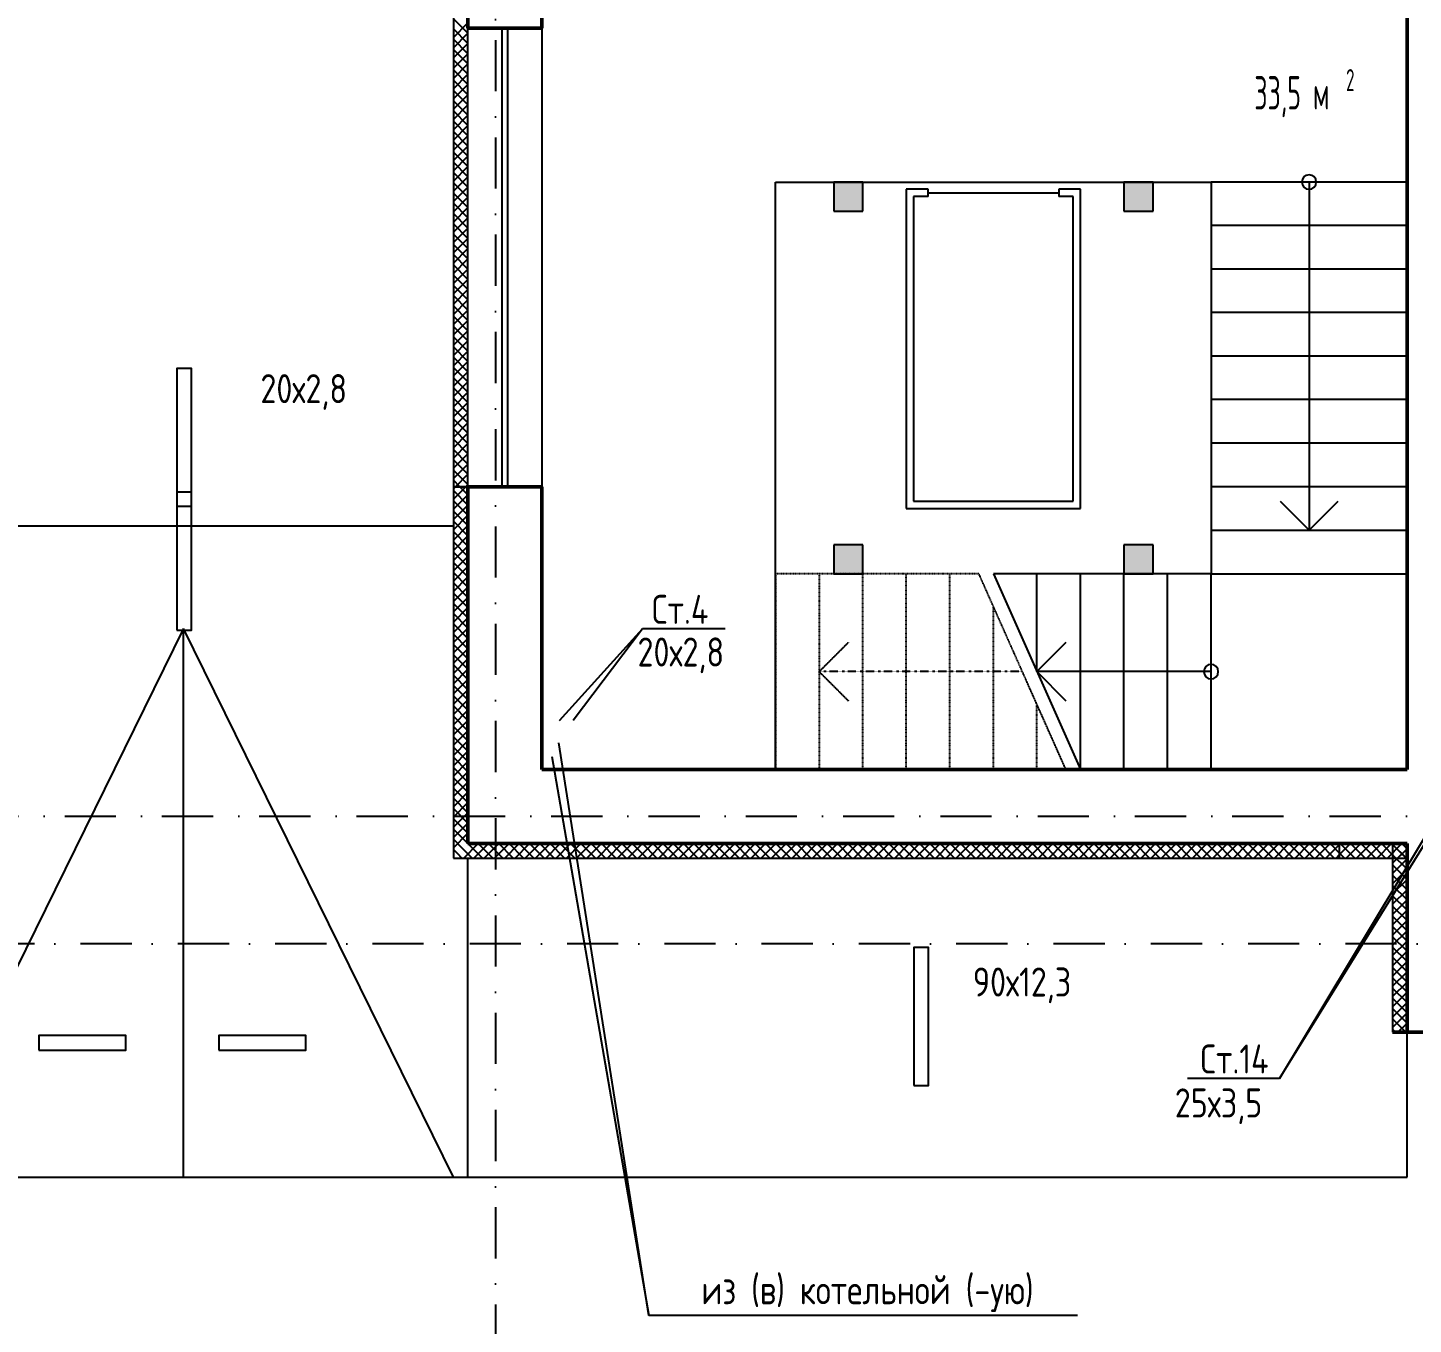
# Model space of a CAD drawing. Extents: x -1560602 to 321118, y -2308202 to -430103.
# Drawn here: x -1544803 to -1535256, y -2121698 to -2112761 of the extents above; entities that cross this region are included whole.
import ezdxf
from ezdxf.enums import TextEntityAlignment as Align

# ---------------------------------------------------------------- set-up
doc = ezdxf.new("R2010")
doc.units = 0
doc.header["$MEASUREMENT"] = 0
for name, pattern in [('Dot & Dashed', [670.277762, 352.777767, -176.388884, 0, -141.111112]), ('Штриховая', [0.4, 0.2, -0.2]), ('Штрихпунктирная', [0.670278, 0.352778, -0.176389, 0, -0.141111])]:
    doc.linetypes.add(name, pattern=pattern)
doc.layers.get('0').update_dxf_attribs({"color": 255, "linetype": 'CONTINUOUS'})
for name, color, linetype in [('Оси', 253, 'Dot & Dashed'), ('отделка', 240, 'CONTINUOUS'), ('Текст', 7, 'CONTINUOUS'), ('Утеплитель', 6, 'CONTINUOUS')]:
    doc.layers.add(name, color=color, linetype=linetype)
doc.layers.add('СПДС_СИМВОЛЫ', color=6, linetype='CONTINUOUS', lineweight=25)
doc.layers.add('стены', color=5, linetype='CONTINUOUS', lineweight=50)
doc.styles.get("Standard").update_dxf_attribs({"font": 'spds.shx', "width": 0.7, "height": 250})

msp = doc.modelspace()

# ---------------------------------------------------------------- hatches: boundary and pattern name
at = {"linetype": 'Continuous', "lineweight": 5}
for points in [[(-1539249.3, -2114024.8), (-1539049.3, -2114024.8), (-1539049.3, -2113824.8), (-1539249.3, -2113824.8)], [(-1537249.3, -2114024.8), (-1537049.3, -2114024.8), (-1537049.3, -2113824.8), (-1537249.3, -2113824.8)], [(-1539249.3, -2116524.8), (-1539049.3, -2116524.8), (-1539049.3, -2116324.8), (-1539249.3, -2116324.8)], [(-1537249.3, -2116524.8), (-1537049.3, -2116524.8), (-1537049.3, -2116324.8), (-1537249.3, -2116324.8)]]:
    msp.add_hatch(color=0, dxfattribs=at).paths.add_polyline_path(points, flags=0)

# ---------------------------------------------------------------- linework, layer by layer
at = {"color": 0, "linetype": 'Continuous'}
for p, q in [((-1539649.3, -2117874.8), (-1539649.3, -2113824.8)), ((-1539649.3, -2113824.8), (-1536649.3, -2113824.8)), ((-1539049.3, -2113824.8), (-1539249.3, -2113824.8)), ((-1539249.3, -2113824.8), (-1539249.3, -2114024.8)), ((-1539049.3, -2114024.8), (-1539049.3, -2113824.8)), ((-1538749.3, -2113874.8), (-1538749.3, -2116074.8)), ((-1538599.3, -2113874.8), (-1538749.3, -2113874.8)), ((-1538599.3, -2113924.8), (-1538599.3, -2113874.8)), ((-1537549.3, -2113874.8), (-1537699.3, -2113874.8)), ((-1537699.3, -2113874.8), (-1537699.3, -2113924.8)), ((-1537549.3, -2116074.8), (-1537549.3, -2113874.8)), ((-1537049.3, -2113824.8), (-1537249.3, -2113824.8)), ((-1537249.3, -2113824.8), (-1537249.3, -2114024.8)), ((-1537049.3, -2114024.8), (-1537049.3, -2113824.8)), ((-1535299.3, -2113824.8), (-1536649.3, -2113824.8)), ((-1536649.3, -2113824.8), (-1536649.3, -2116224.8)), ((-1535974.3, -2113824.8), (-1535974.3, -2116224.8)), ((-1535299.3, -2116224.8), (-1535299.3, -2113824.8)), ((-1538699.3, -2113924.8), (-1538699.3, -2116024.8)), ((-1538599.3, -2113924.8), (-1538699.3, -2113924.8)), ((-1538599.3, -2113899.8), (-1537699.3, -2113899.8)), ((-1537599.3, -2113924.8), (-1537699.3, -2113924.8)), ((-1537599.3, -2116024.8), (-1537599.3, -2113924.8)), ((-1539249.3, -2114024.8), (-1539049.3, -2114024.8)), ((-1537249.3, -2114024.8), (-1537049.3, -2114024.8)), ((-1535299.3, -2114124.8), (-1536649.3, -2114124.8)), ((-1535299.3, -2114424.8), (-1536649.3, -2114424.8)), ((-1535299.3, -2114724.8), (-1536649.3, -2114724.8)), ((-1535299.3, -2115024.8), (-1536649.3, -2115024.8)), ((-1535299.3, -2115324.8), (-1536649.3, -2115324.8)), ((-1535299.3, -2115624.8), (-1536649.3, -2115624.8)), ((-1535299.3, -2115924.8), (-1536649.3, -2115924.8)), ((-1538749.3, -2116074.8), (-1537549.3, -2116074.8)), ((-1538699.3, -2116024.8), (-1537599.3, -2116024.8)), ((-1536174.3, -2116024.8), (-1535974.3, -2116224.8)), ((-1535974.3, -2116224.8), (-1535774.3, -2116024.8)), ((-1536649.3, -2116224.8), (-1535299.3, -2116224.8)), ((-1536649.3, -2116224.8), (-1536649.3, -2116524.8)), ((-1535299.3, -2116524.8), (-1535299.3, -2116224.8)), ((-1539049.3, -2116324.8), (-1539249.3, -2116324.8)), ((-1539249.3, -2116324.8), (-1539249.3, -2116524.8)), ((-1539049.3, -2116524.8), (-1539049.3, -2116324.8)), ((-1537049.3, -2116324.8), (-1537249.3, -2116324.8)), ((-1537249.3, -2116324.8), (-1537249.3, -2116524.8)), ((-1537049.3, -2116524.8), (-1537049.3, -2116324.8)), ((-1539249.3, -2116524.8), (-1539049.3, -2116524.8)), ((-1536649.3, -2116524.8), (-1538149.3, -2116524.8)), ((-1538149.3, -2116524.8), (-1537549.3, -2117874.8)), ((-1537849.3, -2117199.8), (-1537849.3, -2116524.8)), ((-1537549.3, -2117874.8), (-1537549.3, -2116524.8)), ((-1537249.3, -2117874.8), (-1537249.3, -2116524.8)), ((-1537249.3, -2116524.8), (-1537049.3, -2116524.8)), ((-1536949.3, -2117874.8), (-1536949.3, -2116524.8)), ((-1536649.3, -2116524.8), (-1535299.3, -2116524.8)), ((-1536649.3, -2117874.8), (-1536649.3, -2116524.8)), ((-1537649.3, -2116999.8), (-1537849.3, -2117199.8)), ((-1537849.3, -2117199.8), (-1537649.3, -2117399.8)), ((-1536649.3, -2117199.8), (-1537849.3, -2117199.8)), ((-1537549.3, -2117874.8), (-1536649.3, -2117874.8))]:
    msp.add_line(p, q, dxfattribs=at)
at = {"color": 0, "ltscale": 100}
for p, q in [((-1545589.3, -2116194.8), (-1541869.3, -2116194.8)), ((-1543729.3, -2116902.4), (-1545589.3, -2120684.8)), ((-1543729.3, -2120684.8), (-1543729.3, -2116902.4)), ((-1541869.3, -2120684.8), (-1543729.3, -2116902.4)), ((-1541769.3, -2120684.8), (-1541769.3, -2118484.8)), ((-1535299.3, -2120684.8), (-1535299.3, -2119684.8)), ((-1545589.3, -2120684.8), (-1541769.3, -2120684.8)), ((-1541769.3, -2120684.8), (-1535299.3, -2120684.8))]:
    msp.add_line(p, q, dxfattribs=at)
at = {"color": 0, "linetype": 'Штриховая'}
for p, q in [((-1539349.3, -2116524.8), (-1539649.3, -2116524.8)), ((-1539649.3, -2116524.8), (-1539649.3, -2117874.8)), ((-1538249.2, -2116524.8), (-1539349.3, -2116524.8)), ((-1539349.3, -2116524.8), (-1539349.3, -2117874.8)), ((-1539049.3, -2117874.8), (-1539049.3, -2116524.8)), ((-1538749.3, -2117874.8), (-1538749.3, -2116524.8)), ((-1538449.3, -2117874.8), (-1538449.3, -2116524.8)), ((-1537649.2, -2117874.8), (-1538249.2, -2116524.8)), ((-1538149.3, -2117874.8), (-1538149.3, -2116749.6)), ((-1537849.3, -2117874.8), (-1537849.3, -2117424.6)), ((-1539649.3, -2117874.8), (-1539349.3, -2117874.8)), ((-1539349.3, -2117874.8), (-1537649.2, -2117874.8))]:
    msp.add_line(p, q, dxfattribs=at)
at = {"color": 0}
for p, q in [((-1541137.9, -2117535.4), (-1540567.6, -2116904.2, 0)), ((-1540567.6, -2116904.2, 0), (-1541043.9, -2117535.4)), ((-1539997.4, -2116904.2, 0), (-1540567.6, -2116904.2, 0)), ((-1540522.1, -2121637), (-1541144.3, -2117689.3, 0)), ((-1536178.2, -2120003.4, 0), (-1534747.8, -2117691.4, 0)), ((-1541192.2, -2117784.4, 0), (-1540522.1, -2121637)), ((-1534844.3, -2117786, 0), (-1536178.2, -2120003.4, 0)), ((-1536178.2, -2120003.4, 0), (-1536812.2, -2120003.4, 0)), ((-1537569.6, -2121637), (-1540522.1, -2121637))]:
    msp.add_line(p, q, dxfattribs=at)
at = {"color": 0, "linetype": 'Штрихпунктирная'}
for p, q in [((-1539149.3, -2116999.8), (-1539349.3, -2117199.8)), ((-1539349.3, -2117199.8), (-1539149.3, -2117399.8)), ((-1537949.2, -2117199.8), (-1539349.3, -2117199.8))]:
    msp.add_line(p, q, dxfattribs=at)
at = {"color": 0, "linetype": 'Continuous'}
for centre, start, end in [((-1535974.3, -2113824.8), 0, 180), ((-1535974.3, -2113824.8), 180, 0), ((-1536649.3, -2117199.8), 90, 270), ((-1536649.3, -2117199.8), 270, 90)]:
    msp.add_arc(centre, 50, start, end, dxfattribs=at)
at = {"layer": 'Оси', "color": 0, "linetype": 'Штрихпунктирная', "lineweight": -3, "ltscale": 1000}
for p, q in [((-1541579.3, -2109494.8), (-1541579.3, -2132549.8)), ((-1556614.6, -2118194.8), (-1502159.3, -2118194.8)), ((-1497159.3, -2119074.8), (-1556614.5, -2119074.8))]:
    msp.add_line(p, q, dxfattribs=at)
at = {"layer": 'отделка', "color": 0, "ltscale": 100}
for p, q in [((-1541769.3, -2115924.6), (-1541769.3, -2112764.6)), ((-1541534.3, -2115924.6), (-1541534.3, -2112764.6)), ((-1541494.3, -2115924.6), (-1541494.3, -2112764.6)), ((-1541259.3, -2112764.6), (-1541259.3, -2115924.6))]:
    msp.add_line(p, q, dxfattribs=at)
at = {"layer": 'СПДС_СИМВОЛЫ', "color": 0, "ltscale": 100}
for points in [[(-1543774.5, -2116059.3), (-1543674, -2116059.3), (-1543674, -2115109.3), (-1543774.5, -2115109.3), (-1543774.5, -2116059.3)], [(-1543774.5, -2116912.7), (-1543674, -2116912.7), (-1543674, -2115962.7), (-1543774.5, -2115962.7), (-1543774.5, -2116912.7)], [(-1538696.6, -2120052), (-1538596, -2120052), (-1538596, -2119102), (-1538696.6, -2119102), (-1538696.6, -2120052)], [(-1544725.9, -2119809.2), (-1544125.9, -2119809.2), (-1544125.9, -2119708.6), (-1544725.9, -2119708.6), (-1544725.9, -2119809.2)], [(-1543486.4, -2119809.2), (-1542886.4, -2119809.2), (-1542886.4, -2119708.6), (-1543486.4, -2119708.6), (-1543486.4, -2119809.2)]]:
    msp.add_lwpolyline(points, dxfattribs=at)
at = {"layer": 'стены', "color": 0, "linetype": 'Continuous'}
for p, q in [((-1541769.3, -2110304.5), (-1541769.3, -2112764.6)), ((-1541259.3, -2112764.6), (-1541259.3, -2110814.5)), ((-1535299.3, -2112384.5), (-1535299.3, -2117874.8)), ((-1541769.3, -2115924.6), (-1541769.3, -2118384.8)), ((-1541259.3, -2117874.8), (-1541259.3, -2115924.6)), ((-1535764.3, -2117874.8), (-1541259.3, -2117874.8)), ((-1537464.3, -2117874.8), (-1539094.3, -2117874.8)), ((-1535299.3, -2117874.8), (-1535764.3, -2117874.8)), ((-1541769.3, -2118384.8), (-1535764.3, -2118384.8)), ((-1539094.3, -2118384.8), (-1537464.3, -2118384.8)), ((-1535764.3, -2118384.8), (-1535299.3, -2118384.8)), ((-1535299.3, -2118384.8), (-1535299.3, -2119684.8)), ((-1535299.3, -2118484.8), (-1535299.3, -2118384.8)), ((-1535399.3, -2119684.8), (-1534819.3, -2119684.8))]:
    msp.add_line(p, q, dxfattribs=at)
at = {"layer": 'стены', "color": 0, "ltscale": 100}
for p, q in [((-1541259.3, -2112764.6), (-1541769.3, -2112764.6)), ((-1541259.3, -2115924.6), (-1541769.3, -2115924.6))]:
    msp.add_line(p, q, dxfattribs=at)
at = {"layer": 'Утеплитель', "color": 0, "linetype": 'Continuous'}
for p, q in [((-1541869.3, -2110204.5), (-1541869.3, -2115924.6)), ((-1541769.3, -2112798.7), (-1541869.3, -2112698.7)), ((-1541869.3, -2112827.9), (-1541769.3, -2112727.9)), ((-1541769.3, -2112869.4), (-1541869.3, -2112769.4)), ((-1541869.3, -2112898.7), (-1541769.3, -2112798.7)), ((-1541769.3, -2112940.1), (-1541869.3, -2112840.1)), ((-1541869.3, -2112969.4), (-1541769.3, -2112869.4)), ((-1541769.3, -2113010.8), (-1541869.3, -2112910.8)), ((-1541869.3, -2113040.1), (-1541769.3, -2112940.1)), ((-1541769.3, -2113081.5), (-1541869.3, -2112981.5)), ((-1541869.3, -2113110.8), (-1541769.3, -2113010.8)), ((-1541769.3, -2113152.2), (-1541869.3, -2113052.2)), ((-1541869.3, -2113181.5), (-1541769.3, -2113081.5)), ((-1541769.3, -2113222.9), (-1541869.3, -2113122.9)), ((-1541869.3, -2113252.2), (-1541769.3, -2113152.2)), ((-1541769.3, -2113293.6), (-1541869.3, -2113193.6)), ((-1541869.3, -2113322.9), (-1541769.3, -2113222.9)), ((-1541769.3, -2113364.3), (-1541869.3, -2113264.3)), ((-1541869.3, -2113393.6), (-1541769.3, -2113293.6)), ((-1541769.3, -2113435.1), (-1541869.3, -2113335.1)), ((-1541869.3, -2113464.3), (-1541769.3, -2113364.3)), ((-1541769.3, -2113505.8), (-1541869.3, -2113405.8)), ((-1541869.3, -2113535.1), (-1541769.3, -2113435.1)), ((-1541769.3, -2113576.5), (-1541869.3, -2113476.5)), ((-1541869.3, -2113605.8), (-1541769.3, -2113505.8)), ((-1541769.3, -2113647.2), (-1541869.3, -2113547.2)), ((-1541869.3, -2113676.5), (-1541769.3, -2113576.5)), ((-1541769.3, -2113717.9), (-1541869.3, -2113617.9)), ((-1541869.3, -2113747.2), (-1541769.3, -2113647.2)), ((-1541769.3, -2113788.6), (-1541869.3, -2113688.6)), ((-1541869.3, -2113817.9), (-1541769.3, -2113717.9)), ((-1541769.3, -2113859.3), (-1541869.3, -2113759.3)), ((-1541869.3, -2113888.6), (-1541769.3, -2113788.6)), ((-1541769.3, -2113930), (-1541869.3, -2113830)), ((-1541869.3, -2113959.3), (-1541769.3, -2113859.3)), ((-1541769.3, -2114000.7), (-1541869.3, -2113900.7)), ((-1541869.3, -2114030), (-1541769.3, -2113930)), ((-1541769.3, -2114071.4), (-1541869.3, -2113971.4)), ((-1541869.3, -2114100.7), (-1541769.3, -2114000.7)), ((-1541769.3, -2114142.2), (-1541869.3, -2114042.2)), ((-1541869.3, -2114171.4), (-1541769.3, -2114071.4)), ((-1541769.3, -2114212.9), (-1541869.3, -2114112.9)), ((-1541869.3, -2114242.2), (-1541769.3, -2114142.2)), ((-1541769.3, -2114283.6), (-1541869.3, -2114183.6)), ((-1541869.3, -2114312.9), (-1541769.3, -2114212.9)), ((-1541769.3, -2114354.3), (-1541869.3, -2114254.3)), ((-1541869.3, -2114383.6), (-1541769.3, -2114283.6)), ((-1541769.3, -2114425), (-1541869.3, -2114325)), ((-1541869.3, -2114454.3), (-1541769.3, -2114354.3)), ((-1541769.3, -2114495.7), (-1541869.3, -2114395.7)), ((-1541869.3, -2114525), (-1541769.3, -2114425)), ((-1541769.3, -2114566.4), (-1541869.3, -2114466.4)), ((-1541869.3, -2114595.7), (-1541769.3, -2114495.7)), ((-1541769.3, -2114637.1), (-1541869.3, -2114537.1)), ((-1541869.3, -2114666.4), (-1541769.3, -2114566.4)), ((-1541769.3, -2114707.8), (-1541869.3, -2114607.8)), ((-1541869.3, -2114737.1), (-1541769.3, -2114637.1)), ((-1541769.3, -2114778.6), (-1541869.3, -2114678.6)), ((-1541869.3, -2114807.8), (-1541769.3, -2114707.8)), ((-1541769.3, -2114849.3), (-1541869.3, -2114749.3)), ((-1541869.3, -2114878.6), (-1541769.3, -2114778.6)), ((-1541769.3, -2114920), (-1541869.3, -2114820)), ((-1541869.3, -2114949.3), (-1541769.3, -2114849.3)), ((-1541769.3, -2114990.7), (-1541869.3, -2114890.7)), ((-1541869.3, -2115020), (-1541769.3, -2114920)), ((-1541769.3, -2115061.4), (-1541869.3, -2114961.4)), ((-1541869.3, -2115090.7), (-1541769.3, -2114990.7)), ((-1541769.3, -2115132.1), (-1541869.3, -2115032.1)), ((-1541869.3, -2115161.4), (-1541769.3, -2115061.4)), ((-1541769.3, -2115202.8), (-1541869.3, -2115102.8)), ((-1541869.3, -2115232.1), (-1541769.3, -2115132.1)), ((-1541769.3, -2115273.5), (-1541869.3, -2115173.5)), ((-1541869.3, -2115302.8), (-1541769.3, -2115202.8)), ((-1541769.3, -2115344.2), (-1541869.3, -2115244.2)), ((-1541869.3, -2115373.5), (-1541769.3, -2115273.5)), ((-1541769.3, -2115415), (-1541869.3, -2115315)), ((-1541869.3, -2115444.2), (-1541769.3, -2115344.2)), ((-1541769.3, -2115485.7), (-1541869.3, -2115385.7)), ((-1541869.3, -2115515), (-1541769.3, -2115415)), ((-1541769.3, -2115556.4), (-1541869.3, -2115456.4)), ((-1541869.3, -2115585.7), (-1541769.3, -2115485.7)), ((-1541769.3, -2115627.1), (-1541869.3, -2115527.1)), ((-1541869.3, -2115656.4), (-1541769.3, -2115556.4)), ((-1541769.3, -2115697.8), (-1541869.3, -2115597.8)), ((-1541869.3, -2115727.1), (-1541769.3, -2115627.1)), ((-1541769.3, -2115768.5), (-1541869.3, -2115668.5)), ((-1541869.3, -2115797.8), (-1541769.3, -2115697.8)), ((-1541769.3, -2115839.2), (-1541869.3, -2115739.2)), ((-1541869.3, -2115868.5), (-1541769.3, -2115768.5)), ((-1541769.3, -2115909.9), (-1541869.3, -2115809.9)), ((-1541825.3, -2115924.6), (-1541869.3, -2115880.6)), ((-1541854.7, -2115924.6), (-1541769.3, -2115839.2)), ((-1541869.3, -2115924.6), (-1541769.3, -2115924.6)), ((-1541869.3, -2115924.6), (-1541869.3, -2118484.8)), ((-1541869.3, -2115939.2), (-1541854.7, -2115924.6)), ((-1541869.3, -2116009.9), (-1541784, -2115924.6)), ((-1541769.3, -2116051.3), (-1541869.3, -2115951.3)), ((-1541869.3, -2116080.6), (-1541769.3, -2115980.6)), ((-1541769.3, -2115980.6), (-1541825.3, -2115924.6)), ((-1541784, -2115924.6), (-1541769.3, -2115909.9)), ((-1541769.3, -2116122.1), (-1541869.3, -2116022.1)), ((-1541869.3, -2116151.3), (-1541769.3, -2116051.3)), ((-1541769.3, -2116192.8), (-1541869.3, -2116092.8)), ((-1541869.3, -2116222.1), (-1541769.3, -2116122.1)), ((-1541769.3, -2116263.5), (-1541869.3, -2116163.5)), ((-1541869.3, -2116292.8), (-1541769.3, -2116192.8)), ((-1541769.3, -2116334.2), (-1541869.3, -2116234.2)), ((-1541869.3, -2116363.5), (-1541769.3, -2116263.5)), ((-1541769.3, -2116404.9), (-1541869.3, -2116304.9)), ((-1541869.3, -2116434.2), (-1541769.3, -2116334.2)), ((-1541769.3, -2116475.6), (-1541869.3, -2116375.6)), ((-1541869.3, -2116504.9), (-1541769.3, -2116404.9)), ((-1541769.3, -2116546.3), (-1541869.3, -2116446.3)), ((-1541869.3, -2116575.6), (-1541769.3, -2116475.6)), ((-1541769.3, -2116617), (-1541869.3, -2116517)), ((-1541869.3, -2116646.3), (-1541769.3, -2116546.3)), ((-1541769.3, -2116687.7), (-1541869.3, -2116587.7)), ((-1541869.3, -2116717), (-1541769.3, -2116617)), ((-1541769.3, -2116758.5), (-1541869.3, -2116658.5)), ((-1541869.3, -2116787.7), (-1541769.3, -2116687.7)), ((-1541769.3, -2116829.2), (-1541869.3, -2116729.2)), ((-1541869.3, -2116858.5), (-1541769.3, -2116758.5)), ((-1541769.3, -2116899.9), (-1541869.3, -2116799.9)), ((-1541869.3, -2116929.2), (-1541769.3, -2116829.2)), ((-1541769.3, -2116970.6), (-1541869.3, -2116870.6)), ((-1541869.3, -2116999.9), (-1541769.3, -2116899.9)), ((-1541769.3, -2117041.3), (-1541869.3, -2116941.3)), ((-1541869.3, -2117070.6), (-1541769.3, -2116970.6)), ((-1541769.3, -2117112), (-1541869.3, -2117012)), ((-1541869.3, -2117141.3), (-1541769.3, -2117041.3)), ((-1541769.3, -2117182.7), (-1541869.3, -2117082.7)), ((-1541869.3, -2117212), (-1541769.3, -2117112)), ((-1541769.3, -2117253.4), (-1541869.3, -2117153.4)), ((-1541869.3, -2117282.7), (-1541769.3, -2117182.7)), ((-1541769.3, -2117324.1), (-1541869.3, -2117224.1)), ((-1541869.3, -2117353.4), (-1541769.3, -2117253.4)), ((-1541769.3, -2117394.9), (-1541869.3, -2117294.9)), ((-1541869.3, -2117424.1), (-1541769.3, -2117324.1)), ((-1541769.3, -2117465.6), (-1541869.3, -2117365.6)), ((-1541869.3, -2117494.9), (-1541769.3, -2117394.9)), ((-1541769.3, -2117536.3), (-1541869.3, -2117436.3)), ((-1541869.3, -2117565.6), (-1541769.3, -2117465.6)), ((-1541769.3, -2117607), (-1541869.3, -2117507)), ((-1541869.3, -2117636.3), (-1541769.3, -2117536.3)), ((-1541769.3, -2117677.7), (-1541869.3, -2117577.7)), ((-1541869.3, -2117707), (-1541769.3, -2117607)), ((-1541769.3, -2117748.4), (-1541869.3, -2117648.4)), ((-1541869.3, -2117777.7), (-1541769.3, -2117677.7)), ((-1541769.3, -2117819.1), (-1541869.3, -2117719.1)), ((-1541869.3, -2117848.4), (-1541769.3, -2117748.4)), ((-1541769.3, -2117889.8), (-1541869.3, -2117789.8)), ((-1541869.3, -2117919.1), (-1541769.3, -2117819.1)), ((-1541769.3, -2117960.5), (-1541869.3, -2117860.5)), ((-1541869.3, -2117989.8), (-1541769.3, -2117889.8)), ((-1541769.3, -2118031.2), (-1541869.3, -2117931.2)), ((-1541869.3, -2118060.5), (-1541769.3, -2117960.5)), ((-1541769.3, -2118102), (-1541869.3, -2118002)), ((-1541869.3, -2118131.2), (-1541769.3, -2118031.2)), ((-1541769.3, -2118172.7), (-1541869.3, -2118072.7)), ((-1541869.3, -2118202), (-1541769.3, -2118102)), ((-1541769.3, -2118243.4), (-1541869.3, -2118143.4)), ((-1541869.3, -2118272.7), (-1541769.3, -2118172.7)), ((-1541769.3, -2118314.1), (-1541869.3, -2118214.1)), ((-1541869.3, -2118343.4), (-1541769.3, -2118243.4)), ((-1541769.3, -2118384.8), (-1541869.3, -2118284.8)), ((-1541869.3, -2118414.1), (-1541769.3, -2118314.1)), ((-1541804.7, -2118420.2), (-1541869.3, -2118355.5)), ((-1541840, -2118455.5), (-1541869.3, -2118426.2)), ((-1541810.7, -2118484.8), (-1541840, -2118455.5)), ((-1541740, -2118484.8), (-1541804.7, -2118420.2)), ((-1541798.6, -2118484.8), (-1541698.6, -2118384.8)), ((-1541669.3, -2118484.8), (-1541769.3, -2118384.8)), ((-1541727.9, -2118484.8), (-1541627.9, -2118384.8)), ((-1541598.6, -2118484.8), (-1541698.6, -2118384.8)), ((-1541657.2, -2118484.8), (-1541557.2, -2118384.8)), ((-1541527.9, -2118484.8), (-1541627.9, -2118384.8)), ((-1541586.5, -2118484.8), (-1541486.5, -2118384.8)), ((-1541457.2, -2118484.8), (-1541557.2, -2118384.8)), ((-1541515.8, -2118484.8), (-1541415.8, -2118384.8)), ((-1541386.5, -2118484.8), (-1541486.5, -2118384.8)), ((-1541445.1, -2118484.8), (-1541345.1, -2118384.8)), ((-1541315.8, -2118484.8), (-1541415.8, -2118384.8)), ((-1541374.3, -2118484.8), (-1541274.3, -2118384.8)), ((-1541245.1, -2118484.8), (-1541345.1, -2118384.8)), ((-1541303.6, -2118484.8), (-1541203.6, -2118384.8)), ((-1541174.3, -2118484.8), (-1541274.3, -2118384.8)), ((-1541232.9, -2118484.8), (-1541132.9, -2118384.8)), ((-1541103.6, -2118484.8), (-1541203.6, -2118384.8)), ((-1541162.2, -2118484.8), (-1541062.2, -2118384.8)), ((-1541032.9, -2118484.8), (-1541132.9, -2118384.8)), ((-1541091.5, -2118484.8), (-1540991.5, -2118384.8)), ((-1540962.2, -2118484.8), (-1541062.2, -2118384.8)), ((-1541020.8, -2118484.8), (-1540920.8, -2118384.8)), ((-1540891.5, -2118484.8), (-1540991.5, -2118384.8)), ((-1540950.1, -2118484.8), (-1540850.1, -2118384.8)), ((-1540820.8, -2118484.8), (-1540920.8, -2118384.8)), ((-1540879.4, -2118484.8), (-1540779.4, -2118384.8)), ((-1540750.1, -2118484.8), (-1540850.1, -2118384.8)), ((-1540808.7, -2118484.8), (-1540708.7, -2118384.8)), ((-1540679.4, -2118484.8), (-1540779.4, -2118384.8)), ((-1540737.9, -2118484.8), (-1540637.9, -2118384.8)), ((-1540608.7, -2118484.8), (-1540708.7, -2118384.8)), ((-1540667.2, -2118484.8), (-1540567.2, -2118384.8)), ((-1540537.9, -2118484.8), (-1540637.9, -2118384.8)), ((-1540596.5, -2118484.8), (-1540496.5, -2118384.8)), ((-1540467.2, -2118484.8), (-1540567.2, -2118384.8)), ((-1540525.8, -2118484.8), (-1540425.8, -2118384.8)), ((-1540396.5, -2118484.8), (-1540496.5, -2118384.8)), ((-1540455.1, -2118484.8), (-1540355.1, -2118384.8)), ((-1540325.8, -2118484.8), (-1540425.8, -2118384.8)), ((-1540384.4, -2118484.8), (-1540284.4, -2118384.8)), ((-1540255.1, -2118484.8), (-1540355.1, -2118384.8)), ((-1540313.7, -2118484.8), (-1540213.7, -2118384.8)), ((-1540184.4, -2118484.8), (-1540284.4, -2118384.8)), ((-1540243, -2118484.8), (-1540143, -2118384.8)), ((-1540113.7, -2118484.8), (-1540213.7, -2118384.8)), ((-1540172.3, -2118484.8), (-1540072.3, -2118384.8)), ((-1540043, -2118484.8), (-1540143, -2118384.8)), ((-1540101.5, -2118484.8), (-1540001.5, -2118384.8)), ((-1539972.3, -2118484.8), (-1540072.3, -2118384.8)), ((-1540030.8, -2118484.8), (-1539930.8, -2118384.8)), ((-1539901.5, -2118484.8), (-1540001.5, -2118384.8)), ((-1539960.1, -2118484.8), (-1539860.1, -2118384.8)), ((-1539830.8, -2118484.8), (-1539930.8, -2118384.8)), ((-1539889.4, -2118484.8), (-1539789.4, -2118384.8)), ((-1539760.1, -2118484.8), (-1539860.1, -2118384.8)), ((-1539818.7, -2118484.8), (-1539718.7, -2118384.8)), ((-1539689.4, -2118484.8), (-1539789.4, -2118384.8)), ((-1539748, -2118484.8), (-1539648, -2118384.8)), ((-1539618.7, -2118484.8), (-1539718.7, -2118384.8)), ((-1539677.3, -2118484.8), (-1539577.3, -2118384.8)), ((-1539548, -2118484.8), (-1539648, -2118384.8)), ((-1539606.6, -2118484.8), (-1539506.6, -2118384.8)), ((-1539477.3, -2118484.8), (-1539577.3, -2118384.8)), ((-1539535.9, -2118484.8), (-1539435.9, -2118384.8)), ((-1539406.6, -2118484.8), (-1539506.6, -2118384.8)), ((-1539465.2, -2118484.8), (-1539365.2, -2118384.8)), ((-1539335.9, -2118484.8), (-1539435.9, -2118384.8)), ((-1539394.4, -2118484.8), (-1539294.4, -2118384.8)), ((-1539265.2, -2118484.8), (-1539365.2, -2118384.8)), ((-1539323.7, -2118484.8), (-1539223.7, -2118384.8)), ((-1539194.4, -2118484.8), (-1539294.4, -2118384.8)), ((-1539253, -2118484.8), (-1539153, -2118384.8)), ((-1539123.7, -2118484.8), (-1539223.7, -2118384.8)), ((-1539182.3, -2118484.8), (-1539082.3, -2118384.8)), ((-1539053, -2118484.8), (-1539153, -2118384.8)), ((-1539111.6, -2118484.8), (-1539011.6, -2118384.8)), ((-1538982.3, -2118484.8), (-1539082.3, -2118384.8)), ((-1539040.9, -2118484.8), (-1538940.9, -2118384.8)), ((-1538911.6, -2118484.8), (-1539011.6, -2118384.8)), ((-1538970.2, -2118484.8), (-1538870.2, -2118384.8)), ((-1538840.9, -2118484.8), (-1538940.9, -2118384.8)), ((-1538899.5, -2118484.8), (-1538799.5, -2118384.8)), ((-1538770.2, -2118484.8), (-1538870.2, -2118384.8)), ((-1538828.8, -2118484.8), (-1538728.8, -2118384.8)), ((-1538699.5, -2118484.8), (-1538799.5, -2118384.8)), ((-1538758, -2118484.8), (-1538658, -2118384.8)), ((-1538628.8, -2118484.8), (-1538728.8, -2118384.8)), ((-1538687.3, -2118484.8), (-1538587.3, -2118384.8)), ((-1538558, -2118484.8), (-1538658, -2118384.8)), ((-1538616.6, -2118484.8), (-1538516.6, -2118384.8)), ((-1538487.3, -2118484.8), (-1538587.3, -2118384.8)), ((-1538545.9, -2118484.8), (-1538445.9, -2118384.8)), ((-1538416.6, -2118484.8), (-1538516.6, -2118384.8)), ((-1538475.2, -2118484.8), (-1538375.2, -2118384.8)), ((-1538345.9, -2118484.8), (-1538445.9, -2118384.8)), ((-1538404.5, -2118484.8), (-1538304.5, -2118384.8)), ((-1538275.2, -2118484.8), (-1538375.2, -2118384.8)), ((-1538333.8, -2118484.8), (-1538233.8, -2118384.8)), ((-1538204.5, -2118484.8), (-1538304.5, -2118384.8)), ((-1538263.1, -2118484.8), (-1538163.1, -2118384.8)), ((-1538133.8, -2118484.8), (-1538233.8, -2118384.8)), ((-1538192.4, -2118484.8), (-1538092.4, -2118384.8)), ((-1538063.1, -2118484.8), (-1538163.1, -2118384.8)), ((-1538121.6, -2118484.8), (-1538021.6, -2118384.8)), ((-1537992.4, -2118484.8), (-1538092.4, -2118384.8)), ((-1538050.9, -2118484.8), (-1537950.9, -2118384.8)), ((-1537921.6, -2118484.8), (-1538021.6, -2118384.8)), ((-1537980.2, -2118484.8), (-1537880.2, -2118384.8)), ((-1537850.9, -2118484.8), (-1537950.9, -2118384.8)), ((-1537909.5, -2118484.8), (-1537809.5, -2118384.8)), ((-1537780.2, -2118484.8), (-1537880.2, -2118384.8)), ((-1537838.8, -2118484.8), (-1537738.8, -2118384.8)), ((-1537709.5, -2118484.8), (-1537809.5, -2118384.8)), ((-1537768.1, -2118484.8), (-1537668.1, -2118384.8)), ((-1537638.8, -2118484.8), (-1537738.8, -2118384.8)), ((-1537697.4, -2118484.8), (-1537597.4, -2118384.8)), ((-1537568.1, -2118484.8), (-1537668.1, -2118384.8)), ((-1537626.7, -2118484.8), (-1537526.7, -2118384.8)), ((-1537497.4, -2118484.8), (-1537597.4, -2118384.8)), ((-1537556, -2118484.8), (-1537456, -2118384.8)), ((-1537426.7, -2118484.8), (-1537526.7, -2118384.8)), ((-1537485.3, -2118484.8), (-1537385.3, -2118384.8)), ((-1537356, -2118484.8), (-1537456, -2118384.8)), ((-1537414.5, -2118484.8), (-1537314.5, -2118384.8)), ((-1537285.3, -2118484.8), (-1537385.3, -2118384.8)), ((-1537343.8, -2118484.8), (-1537243.8, -2118384.8)), ((-1537214.5, -2118484.8), (-1537314.5, -2118384.8)), ((-1537273.1, -2118484.8), (-1537173.1, -2118384.8)), ((-1537143.8, -2118484.8), (-1537243.8, -2118384.8)), ((-1537202.4, -2118484.8), (-1537102.4, -2118384.8)), ((-1537073.1, -2118484.8), (-1537173.1, -2118384.8)), ((-1537131.7, -2118484.8), (-1537031.7, -2118384.8)), ((-1537002.4, -2118484.8), (-1537102.4, -2118384.8)), ((-1537061, -2118484.8), (-1536961, -2118384.8)), ((-1536931.7, -2118484.8), (-1537031.7, -2118384.8)), ((-1536990.3, -2118484.8), (-1536890.3, -2118384.8)), ((-1536861, -2118484.8), (-1536961, -2118384.8)), ((-1536919.6, -2118484.8), (-1536819.6, -2118384.8)), ((-1536790.3, -2118484.8), (-1536890.3, -2118384.8)), ((-1536848.9, -2118484.8), (-1536748.9, -2118384.8)), ((-1536719.6, -2118484.8), (-1536819.6, -2118384.8)), ((-1536778.1, -2118484.8), (-1536678.1, -2118384.8)), ((-1536648.9, -2118484.8), (-1536748.9, -2118384.8)), ((-1536707.4, -2118484.8), (-1536607.4, -2118384.8)), ((-1536578.1, -2118484.8), (-1536678.1, -2118384.8)), ((-1536636.7, -2118484.8), (-1536536.7, -2118384.8)), ((-1536507.4, -2118484.8), (-1536607.4, -2118384.8)), ((-1536566, -2118484.8), (-1536466, -2118384.8)), ((-1536436.7, -2118484.8), (-1536536.7, -2118384.8)), ((-1536495.3, -2118484.8), (-1536395.3, -2118384.8)), ((-1536366, -2118484.8), (-1536466, -2118384.8)), ((-1536424.6, -2118484.8), (-1536324.6, -2118384.8)), ((-1536295.3, -2118484.8), (-1536395.3, -2118384.8)), ((-1536353.9, -2118484.8), (-1536253.9, -2118384.8)), ((-1536224.6, -2118484.8), (-1536324.6, -2118384.8)), ((-1536283.2, -2118484.8), (-1536183.2, -2118384.8)), ((-1536153.9, -2118484.8), (-1536253.9, -2118384.8)), ((-1536212.5, -2118484.8), (-1536112.5, -2118384.8)), ((-1536083.2, -2118484.8), (-1536183.2, -2118384.8)), ((-1536141.7, -2118484.8), (-1536041.7, -2118384.8)), ((-1536012.5, -2118484.8), (-1536112.5, -2118384.8)), ((-1536071, -2118484.8), (-1535971, -2118384.8)), ((-1535941.7, -2118484.8), (-1536041.7, -2118384.8)), ((-1536000.3, -2118484.8), (-1535900.3, -2118384.8)), ((-1535871, -2118484.8), (-1535971, -2118384.8)), ((-1535929.6, -2118484.8), (-1535829.6, -2118384.8)), ((-1535800.3, -2118484.8), (-1535900.3, -2118384.8)), ((-1535858.9, -2118484.8), (-1535764.3, -2118390.2)), ((-1535764.3, -2118450.1), (-1535829.6, -2118384.8)), ((-1535788.2, -2118484.8), (-1535764.3, -2118460.9)), ((-1535764.3, -2118484.8), (-1535764.3, -2118384.8)), ((-1535764.3, -2118484.8), (-1535764.3, -2118384.8)), ((-1535764.3, -2118390.2), (-1535758.9, -2118384.8)), ((-1535764.3, -2118460.9), (-1535688.2, -2118384.8)), ((-1535729.6, -2118484.8), (-1535764.3, -2118450.1)), ((-1535658.9, -2118484.8), (-1535758.9, -2118384.8)), ((-1535717.5, -2118484.8), (-1535617.5, -2118384.8)), ((-1535588.2, -2118484.8), (-1535688.2, -2118384.8)), ((-1535646.8, -2118484.8), (-1535546.8, -2118384.8)), ((-1535517.5, -2118484.8), (-1535617.5, -2118384.8)), ((-1535576.1, -2118484.8), (-1535476.1, -2118384.8)), ((-1535446.8, -2118484.8), (-1535546.8, -2118384.8)), ((-1535505.4, -2118484.8), (-1535405.4, -2118384.8)), ((-1535376.1, -2118484.8), (-1535476.1, -2118384.8)), ((-1535434.6, -2118484.8), (-1535334.6, -2118384.8)), ((-1535305.4, -2118484.8), (-1535405.4, -2118384.8)), ((-1535399.3, -2118384.8), (-1535399.3, -2119684.8)), ((-1535399.3, -2118449.5), (-1535334.6, -2118384.8)), ((-1535299.3, -2118490.8), (-1535399.3, -2118390.8)), ((-1535399.3, -2118520.2), (-1535299.3, -2118420.2)), ((-1535299.3, -2118561.5), (-1535399.3, -2118461.5)), ((-1535363.9, -2118484.8), (-1535299.3, -2118420.2)), ((-1535299.3, -2118420.1), (-1535334.6, -2118384.8)), ((-1535299.3, -2118420.1), (-1535334.6, -2118384.8)), ((-1541869.3, -2118484.8), (-1535764.3, -2118484.8)), ((-1535764.3, -2118484.8), (-1535299.3, -2118484.8)), ((-1535399.3, -2118590.9), (-1535299.3, -2118490.9)), ((-1535299.3, -2118632.3), (-1535399.3, -2118532.3)), ((-1535399.3, -2118661.6), (-1535299.3, -2118561.6)), ((-1535299.3, -2118703), (-1535399.3, -2118603)), ((-1535399.3, -2118732.3), (-1535299.3, -2118632.3)), ((-1535299.3, -2118773.7), (-1535399.3, -2118673.7)), ((-1535399.3, -2118803), (-1535299.3, -2118703)), ((-1535299.3, -2118844.4), (-1535399.3, -2118744.4)), ((-1535399.3, -2118873.7), (-1535299.3, -2118773.7)), ((-1535299.3, -2118915.1), (-1535399.3, -2118815.1)), ((-1535399.3, -2118944.4), (-1535299.3, -2118844.4)), ((-1535299.3, -2118985.8), (-1535399.3, -2118885.8)), ((-1535399.3, -2119015.2), (-1535299.3, -2118915.2)), ((-1535299.3, -2119056.5), (-1535399.3, -2118956.5)), ((-1535399.3, -2119085.9), (-1535299.3, -2118985.9)), ((-1535299.3, -2119127.2), (-1535399.3, -2119027.2)), ((-1535399.3, -2119156.6), (-1535299.3, -2119056.6)), ((-1535299.3, -2119197.9), (-1535399.3, -2119097.9)), ((-1535399.3, -2119227.3), (-1535299.3, -2119127.3)), ((-1535299.3, -2119268.7), (-1535399.3, -2119168.7)), ((-1535399.3, -2119298), (-1535299.3, -2119198)), ((-1535299.3, -2119339.4), (-1535399.3, -2119239.4)), ((-1535399.3, -2119368.7), (-1535299.3, -2119268.7)), ((-1535299.3, -2119410.1), (-1535399.3, -2119310.1)), ((-1535399.3, -2119439.4), (-1535299.3, -2119339.4)), ((-1535299.3, -2119480.8), (-1535399.3, -2119380.8)), ((-1535399.3, -2119510.1), (-1535299.3, -2119410.1)), ((-1535299.3, -2119551.5), (-1535399.3, -2119451.5)), ((-1535399.3, -2119580.8), (-1535299.3, -2119480.8)), ((-1535299.3, -2119622.2), (-1535399.3, -2119522.2)), ((-1535399.3, -2119651.6), (-1535299.3, -2119551.6)), ((-1535307.4, -2119684.8), (-1535399.3, -2119592.9)), ((-1535361.9, -2119684.8), (-1535299.3, -2119622.3)), ((-1535378.1, -2119684.8), (-1535399.3, -2119663.6))]:
    msp.add_line(p, q, dxfattribs=at)
at = {"layer": 'Утеплитель', "color": 0, "ltscale": 100}
msp.add_line((-1541769.3, -2115924.6), (-1541869.3, -2115924.6), dxfattribs=at)

# ---------------------------------------------------------------- texts
at = {"color": 0}
for s, p in [('20х2,8', (-1543199.2, -2115349)), ('20х2,8', (-1540601.1, -2117164.3)), ('90х12,3', (-1538290.8, -2119439)), ('25х3,5', (-1536899.3, -2120272.6))]:
    msp.add_text(s, height=200, dxfattribs=at).set_placement(p)
for s, p in [('Ст.4', (-1540307, -2116770.4, 0)), ('Ст.14', (-1536487.9, -2119869.6, 0)), ('из (в) котельной (-ую)', (-1539016.8, -2121460.3))]:
    msp.add_text(s, height=200, dxfattribs=at).set_placement(p, align=Align.MIDDLE_CENTER)
at = {"layer": 'Текст', "color": 0, "linetype": 'Continuous', "width": 0.7}
for s, height, p in [('33,5 м', 230, (-1536351.1, -2113324.6)), ('2', 151.8, (-1535719.6, -2113198.1))]:
    msp.add_text(s, height=height, dxfattribs=at).set_placement(p)

doc.saveas('drawing.dxf')
